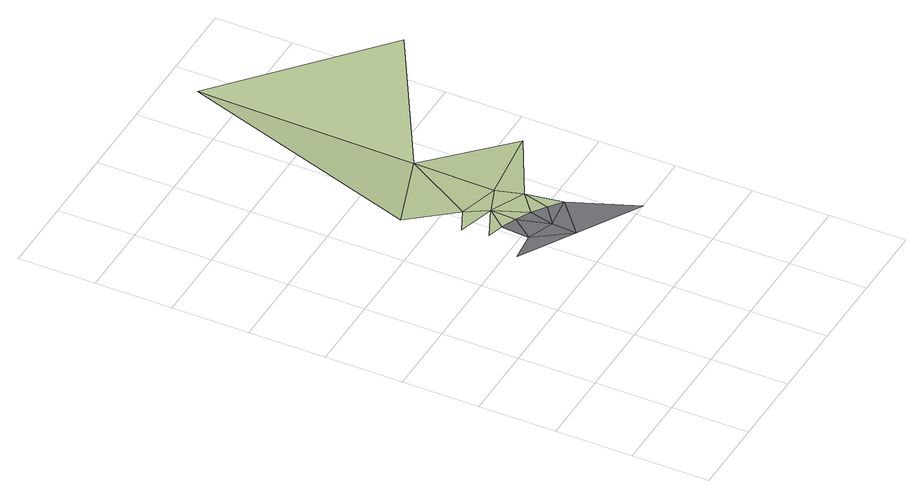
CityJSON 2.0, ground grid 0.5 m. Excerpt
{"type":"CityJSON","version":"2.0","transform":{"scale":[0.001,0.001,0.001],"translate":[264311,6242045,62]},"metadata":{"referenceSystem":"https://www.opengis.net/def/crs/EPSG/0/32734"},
"CityObjects":{
"road1":{"type":"Road","attributes":{"highway":"motorway_link","surface":"asphalt","lanes":1,"width":2.2,"oneway":"yes"},"geometry":[{"type":"MultiSurface","lod":"1","boundaries":[[[0,1,2]],[[1,3,4]],[[5,1,0]],[[1,5,3]],[[6,3,5]],[[0,7,5]],[[8,6,5]],[[5,7,8]],[[0,9,7]]]}]},
"terrain1":{"type":"TINRelief","geometry":[{"type":"CompositeSurface","lod":"1","boundaries":[[[10,4,11]],[[12,13,11]],[[3,11,4]],[[11,3,6]],[[14,12,15]],[[16,12,11]],[[11,6,17]],[[17,6,8]],[[17,16,11]],[[8,7,17]],[[12,16,15]],[[18,14,15]],[[19,16,17]],[[16,19,15]],[[20,18,15]]]}]}
},
"vertices":[
[1191,1230,200],[1028,1457,200],[842,1438,200],[1142,1600,200],[1042,1639,200],[1199,1393,200],[1238,1551,200],[1414,1425,200],[1329,1492,200],[1590,999,200],
[938,1669,200],[1149,1766,200],[1063,1907,200],[913,1834,200],[832,2191,200],[1331,2362,200],[1322,1834,200],[1376,1664,200],[1021,3611,500],[1807,1895,200],[1992,2766,500]
]}
